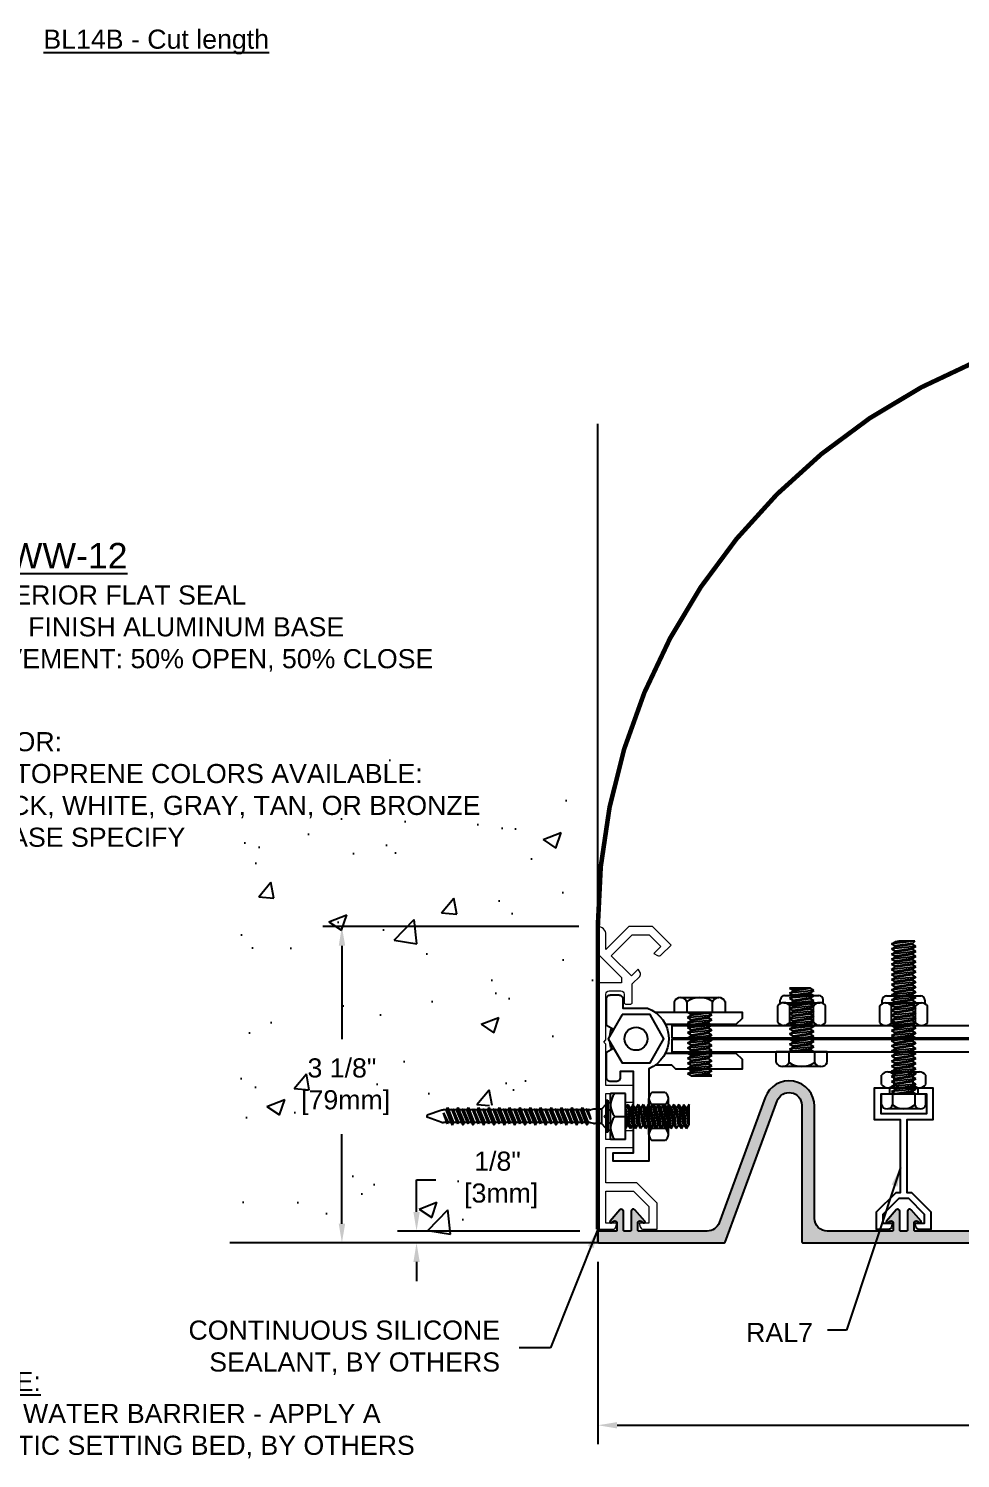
# Model space of a CAD drawing. Header units: inches. Extents: x 1.6 to 29.2, y -11.9 to 19.1.
# Drawn here: x 7.75 to 16.89, y -11.94 to 2.09 of the extents above; entities that cross this region are included whole.
import ezdxf

# ---------------------------------------------------------------- set-up
doc = ezdxf.new("R2010")
doc.units = ezdxf.units.IN
doc.header["$MEASUREMENT"] = 0
for name, color, linetype in [('Anchors', 4, 'Continuous'), ('Conditions', 1, 'Continuous'), ('Dimensions', 3, 'Continuous'), ('Fillers', 2, 'Continuous'), ('Metals', 7, 'Continuous'), ('Text', 2, 'Continuous')]:
    doc.layers.add(name, color=color, linetype=linetype)
doc.styles.add('Arial', font='arial.ttf')
doc.dimstyles.new('Arial', dxfattribs={"dimtxt": 0.1875, "dimasz": 0.1875, "dimexe": 0.1875, "dimexo": 0.1875, "dimgap": 0.1875, "dimtad": 0, "dimtih": 1, "dimtoh": 1, "dimdec": 4, "dimzin": 0, "dimdsep": 46, "dimlunit": 4, "dimtxsty": 'Arial', "dimcen": 0.1875, "dimadec": 0, "dimazin": 0, "dimtfac": 1, "dimtdec": 4, "dimtofl": 0, "dimtmove": 0, "dimatfit": 3, "dimfxl": 0, "dimfrac": 2, "dimtolj": 1, "dimtzin": 0, "dimarcsym": 0})

# ---------------------------------------------------------------- blocks, each defined once
blk = doc.blocks.new('H14112')
for p, q in [((-0.155, 0.144), (0.155, 0.144)), ((-0.217, 0.104), (-0.217, 0)), ((-0.119, 0), (-0.085, -0.02)), ((-0.109, 0), (-0.109, 0.104)), ((-0.085, -0.02), (0.048, 0)), ((0.109, 0), (0.109, 0.104)), ((0.217, 0.104), (0.217, 0)), ((-0.217, 0), (0.217, 0)), ((-0.119, -0.05), (0.119, -0.025)), ((-0.119, -0.05), (-0.085, -0.03)), ((-0.119, -0.05), (-0.085, -0.07)), ((-0.119, -0.1), (0.119, -0.075)), ((-0.119, -0.1), (-0.085, -0.08)), ((-0.119, -0.1), (-0.085, -0.12)), ((-0.119, -0.15), (0.119, -0.125)), ((-0.119, -0.15), (-0.085, -0.13)), ((-0.085, -0.03), (0.085, -0.005)), ((-0.085, -0.02), (-0.085, -0.03)), ((-0.085, -0.07), (0.085, -0.045)), ((-0.085, -0.08), (0.085, -0.055)), ((-0.085, -0.07), (-0.085, -0.08)), ((-0.085, -0.12), (0.085, -0.095)), ((-0.085, -0.13), (0.085, -0.105)), ((-0.085, -0.12), (-0.085, -0.13)), ((0.094, 0), (0.085, -0.005)), ((0.119, -0.025), (0.085, -0.005)), ((0.119, -0.025), (0.085, -0.045)), ((0.085, -0.045), (0.085, -0.055)), ((0.119, -0.075), (0.085, -0.055)), ((0.119, -0.075), (0.085, -0.095)), ((0.085, -0.095), (0.085, -0.105)), ((0.119, -0.125), (0.085, -0.105)), ((0.119, -0.125), (0.085, -0.145)), ((-0.119, -0.15), (-0.085, -0.17)), ((-0.119, -0.2), (0.119, -0.175)), ((-0.119, -0.2), (-0.085, -0.18)), ((-0.119, -0.2), (-0.085, -0.22)), ((-0.119, -0.25), (0.119, -0.225)), ((-0.119, -0.25), (-0.085, -0.23)), ((-0.119, -0.25), (-0.085, -0.27)), ((-0.119, -0.3), (0.119, -0.275)), ((-0.119, -0.3), (-0.085, -0.28)), ((-0.085, -0.17), (0.085, -0.145)), ((-0.085, -0.18), (0.085, -0.155)), ((-0.085, -0.17), (-0.085, -0.18)), ((-0.085, -0.22), (0.085, -0.195)), ((-0.085, -0.23), (0.085, -0.205)), ((-0.085, -0.22), (-0.085, -0.23)), ((-0.085, -0.27), (0.085, -0.245)), ((-0.085, -0.28), (0.085, -0.255)), ((-0.085, -0.27), (-0.085, -0.28)), ((0.085, -0.145), (0.085, -0.155)), ((0.119, -0.175), (0.085, -0.155)), ((0.119, -0.175), (0.085, -0.195)), ((0.085, -0.195), (0.085, -0.205)), ((0.119, -0.225), (0.085, -0.205)), ((0.119, -0.225), (0.085, -0.245)), ((0.085, -0.245), (0.085, -0.255)), ((0.119, -0.275), (0.085, -0.255)), ((0.119, -0.275), (0.085, -0.295)), ((-0.119, -0.3), (-0.085, -0.32)), ((-0.119, -0.35), (0.119, -0.325)), ((-0.119, -0.35), (-0.085, -0.33)), ((-0.119, -0.35), (-0.085, -0.37)), ((-0.119, -0.4), (0.119, -0.375)), ((-0.119, -0.4), (-0.085, -0.38)), ((-0.119, -0.4), (-0.085, -0.42)), ((-0.085, -0.32), (0.085, -0.295)), ((-0.085, -0.33), (0.085, -0.305)), ((-0.085, -0.32), (-0.085, -0.33)), ((-0.085, -0.37), (0.085, -0.345)), ((-0.085, -0.38), (0.085, -0.355)), ((-0.085, -0.37), (-0.085, -0.38)), ((-0.085, -0.42), (0.085, -0.395)), ((-0.085, -0.43), (0.085, -0.405)), ((-0.085, -0.42), (-0.085, -0.43)), ((0.085, -0.295), (0.085, -0.305)), ((0.119, -0.325), (0.085, -0.305)), ((0.119, -0.325), (0.085, -0.345)), ((0.085, -0.345), (0.085, -0.355)), ((0.119, -0.375), (0.085, -0.355)), ((0.119, -0.375), (0.085, -0.395)), ((0.085, -0.395), (0.085, -0.405)), ((0.119, -0.425), (0.085, -0.405)), ((-0.119, -0.45), (0.119, -0.425)), ((-0.119, -0.45), (-0.085, -0.43)), ((-0.119, -0.45), (-0.085, -0.47)), ((-0.119, -0.5), (0.119, -0.475)), ((-0.119, -0.5), (-0.085, -0.48)), ((-0.119, -0.5), (-0.085, -0.52)), ((-0.119, -0.55), (0.119, -0.525)), ((-0.119, -0.55), (-0.085, -0.53)), ((-0.119, -0.55), (-0.085, -0.57)), ((-0.085, -0.47), (0.085, -0.445)), ((-0.085, -0.48), (0.085, -0.455)), ((-0.085, -0.47), (-0.085, -0.48)), ((-0.085, -0.52), (0.085, -0.495)), ((-0.085, -0.53), (0.085, -0.505)), ((-0.085, -0.52), (-0.085, -0.53)), ((-0.085, -0.57), (0.085, -0.545)), ((-0.085, -0.58), (0.085, -0.555)), ((0.119, -0.425), (0.085, -0.445)), ((0.085, -0.445), (0.085, -0.455)), ((0.119, -0.475), (0.085, -0.455)), ((0.119, -0.475), (0.085, -0.495)), ((0.085, -0.495), (0.085, -0.505)), ((0.119, -0.525), (0.085, -0.505)), ((0.119, -0.525), (0.085, -0.545)), ((0.085, -0.545), (0.085, -0.555)), ((0.119, -0.575), (0.085, -0.555)), ((-0.119, -0.6), (0.119, -0.575)), ((-0.119, -0.6), (-0.085, -0.58)), ((-0.119, -0.6), (-0.085, -0.62)), ((-0.119, -0.65), (0.119, -0.625)), ((-0.119, -0.65), (-0.085, -0.63)), ((-0.119, -0.65), (-0.085, -0.67)), ((-0.119, -0.7), (0.119, -0.675)), ((-0.119, -0.7), (-0.085, -0.68)), ((-0.119, -0.7), (-0.085, -0.72)), ((-0.085, -0.57), (-0.085, -0.58)), ((-0.085, -0.62), (0.085, -0.595)), ((-0.085, -0.63), (0.085, -0.605)), ((-0.085, -0.62), (-0.085, -0.63)), ((-0.085, -0.67), (0.085, -0.645)), ((-0.085, -0.68), (0.085, -0.655)), ((-0.085, -0.67), (-0.085, -0.68)), ((-0.085, -0.72), (0.085, -0.695)), ((0.119, -0.575), (0.085, -0.595)), ((0.085, -0.595), (0.085, -0.605)), ((0.119, -0.625), (0.085, -0.605)), ((0.119, -0.625), (0.085, -0.645)), ((0.085, -0.645), (0.085, -0.655)), ((0.119, -0.675), (0.085, -0.655)), ((0.119, -0.675), (0.085, -0.695)), ((0.085, -0.695), (0.085, -0.705)), ((-0.119, -0.75), (0.119, -0.725)), ((-0.119, -0.75), (-0.085, -0.73)), ((-0.119, -0.75), (-0.085, -0.77)), ((-0.119, -0.8), (0.119, -0.775)), ((-0.119, -0.8), (-0.085, -0.78)), ((-0.119, -0.8), (-0.085, -0.82)), ((-0.119, -0.85), (0.119, -0.825)), ((-0.119, -0.85), (-0.085, -0.83)), ((-0.085, -0.73), (0.085, -0.705)), ((-0.085, -0.72), (-0.085, -0.73)), ((-0.085, -0.77), (0.085, -0.745)), ((-0.085, -0.78), (0.085, -0.755)), ((-0.085, -0.77), (-0.085, -0.78)), ((-0.085, -0.82), (0.085, -0.795)), ((-0.085, -0.83), (0.085, -0.805)), ((-0.085, -0.82), (-0.085, -0.83)), ((0.119, -0.725), (0.085, -0.705)), ((0.119, -0.725), (0.085, -0.745)), ((0.085, -0.745), (0.085, -0.755)), ((0.119, -0.775), (0.085, -0.755)), ((0.119, -0.775), (0.085, -0.795)), ((0.085, -0.795), (0.085, -0.805)), ((0.119, -0.825), (0.085, -0.805)), ((0.119, -0.825), (0.085, -0.845)), ((-0.119, -0.85), (-0.085, -0.87)), ((-0.119, -0.9), (0.119, -0.875)), ((-0.119, -0.9), (-0.085, -0.88)), ((-0.119, -0.9), (-0.085, -0.92)), ((-0.119, -0.95), (0.119, -0.925)), ((-0.119, -0.95), (-0.085, -0.93)), ((-0.119, -0.95), (-0.085, -0.97)), ((-0.119, -1), (0.119, -0.975)), ((-0.119, -1), (-0.085, -0.98)), ((-0.085, -0.87), (0.085, -0.845)), ((-0.085, -0.88), (0.085, -0.855)), ((-0.085, -0.87), (-0.085, -0.88)), ((-0.085, -0.92), (0.085, -0.895)), ((-0.085, -0.93), (0.085, -0.905)), ((-0.085, -0.92), (-0.085, -0.93)), ((-0.085, -0.97), (0.085, -0.945)), ((-0.085, -0.98), (0.085, -0.955)), ((-0.085, -0.97), (-0.085, -0.98)), ((0.085, -0.845), (0.085, -0.855)), ((0.119, -0.875), (0.085, -0.855)), ((0.119, -0.875), (0.085, -0.895)), ((0.085, -0.895), (0.085, -0.905)), ((0.119, -0.925), (0.085, -0.905)), ((0.119, -0.925), (0.085, -0.945)), ((0.085, -0.945), (0.085, -0.955)), ((0.119, -0.975), (0.085, -0.955)), ((0.119, -0.975), (0.085, -0.995)), ((-0.119, -1), (-0.085, -1.02)), ((-0.119, -1.05), (0.119, -1.025)), ((-0.119, -1.05), (-0.085, -1.03)), ((-0.119, -1.05), (-0.085, -1.07)), ((-0.119, -1.1), (0.119, -1.075)), ((-0.119, -1.1), (-0.085, -1.08)), ((-0.119, -1.1), (-0.085, -1.12)), ((-0.085, -1.02), (0.085, -0.995)), ((-0.085, -1.03), (0.085, -1.005)), ((-0.085, -1.02), (-0.085, -1.03)), ((-0.085, -1.07), (0.085, -1.045)), ((-0.085, -1.08), (0.085, -1.055)), ((-0.085, -1.07), (-0.085, -1.08)), ((-0.085, -1.12), (0.085, -1.095)), ((-0.085, -1.13), (0.085, -1.105)), ((-0.085, -1.12), (-0.085, -1.13)), ((0.085, -0.995), (0.085, -1.005)), ((0.119, -1.025), (0.085, -1.005)), ((0.119, -1.025), (0.085, -1.045)), ((0.085, -1.045), (0.085, -1.055)), ((0.119, -1.075), (0.085, -1.055)), ((0.119, -1.075), (0.085, -1.095)), ((0.085, -1.095), (0.085, -1.105)), ((0.119, -1.125), (0.085, -1.105)), ((-0.119, -1.15), (0.119, -1.125)), ((-0.119, -1.15), (-0.085, -1.13)), ((-0.119, -1.15), (-0.085, -1.17)), ((-0.119, -1.2), (0.119, -1.175)), ((-0.119, -1.2), (-0.085, -1.18)), ((-0.119, -1.2), (-0.085, -1.22)), ((-0.119, -1.25), (0.119, -1.225)), ((-0.119, -1.25), (-0.085, -1.23)), ((-0.119, -1.25), (-0.085, -1.27)), ((-0.085, -1.17), (0.085, -1.145)), ((-0.085, -1.18), (0.085, -1.155)), ((-0.085, -1.17), (-0.085, -1.18)), ((-0.085, -1.22), (0.085, -1.195)), ((-0.085, -1.23), (0.085, -1.205)), ((-0.085, -1.22), (-0.085, -1.23)), ((-0.085, -1.27), (0.085, -1.245)), ((-0.085, -1.28), (0.085, -1.255)), ((0.119, -1.125), (0.085, -1.145)), ((0.085, -1.145), (0.085, -1.155)), ((0.119, -1.175), (0.085, -1.155)), ((0.119, -1.175), (0.085, -1.195)), ((0.085, -1.195), (0.085, -1.205)), ((0.119, -1.225), (0.085, -1.205)), ((0.119, -1.225), (0.085, -1.245)), ((0.085, -1.245), (0.085, -1.255)), ((0.119, -1.275), (0.085, -1.255)), ((-0.119, -1.3), (0.119, -1.275)), ((-0.119, -1.3), (-0.085, -1.28)), ((-0.119, -1.3), (-0.085, -1.32)), ((-0.119, -1.35), (0.119, -1.325)), ((-0.119, -1.35), (-0.085, -1.33)), ((-0.119, -1.35), (-0.085, -1.37)), ((-0.119, -1.4), (0.119, -1.375)), ((-0.119, -1.4), (-0.085, -1.38)), ((-0.119, -1.4), (-0.085, -1.42)), ((-0.085, -1.27), (-0.085, -1.28)), ((-0.085, -1.32), (0.085, -1.295)), ((-0.085, -1.33), (0.085, -1.305)), ((-0.085, -1.32), (-0.085, -1.33)), ((-0.085, -1.37), (0.085, -1.345)), ((-0.085, -1.38), (0.085, -1.355)), ((-0.085, -1.37), (-0.085, -1.38)), ((-0.085, -1.42), (0.085, -1.395)), ((0.119, -1.275), (0.085, -1.295)), ((0.085, -1.295), (0.085, -1.305)), ((0.119, -1.325), (0.085, -1.305)), ((0.119, -1.325), (0.085, -1.345)), ((0.085, -1.345), (0.085, -1.355)), ((0.119, -1.375), (0.085, -1.355)), ((0.119, -1.375), (0.085, -1.395)), ((0.085, -1.395), (0.085, -1.405)), ((-0.119, -1.45), (0.119, -1.425)), ((-0.119, -1.45), (-0.085, -1.43)), ((-0.119, -1.45), (-0.085, -1.47)), ((-0.11, -1.5), (0.119, -1.475)), ((-0.11, -1.5), (-0.085, -1.48)), ((-0.11, -1.5), (0.048, -1.5)), ((-0.085, -1.43), (0.085, -1.405)), ((-0.085, -1.42), (-0.085, -1.43)), ((-0.085, -1.47), (0.085, -1.445)), ((-0.085, -1.48), (0.085, -1.455)), ((-0.085, -1.47), (-0.085, -1.48)), ((0.048, -1.5), (0.085, -1.495)), ((0.119, -1.425), (0.085, -1.405)), ((0.119, -1.425), (0.085, -1.445)), ((0.085, -1.445), (0.085, -1.455)), ((0.119, -1.475), (0.085, -1.455)), ((0.119, -1.475), (0.085, -1.495))]:
    blk.add_line(p, q)
for centre, radius, start, end in [((-0.163, 0.087), 0.057, 17.3212, 162.6788), ((0, -0.024), 0.168, 49.6113, 130.3887), ((0.163, 0.087), 0.057, 17.3212, 162.6788)]:
    blk.add_arc(centre, radius, start, end)
blk = doc.blocks.new('HLN14S')
for p, q in [((-0.168, 0.292), (0.168, 0.292)), ((-0.234, 0.03), (-0.234, 0.192)), ((-0.21, 0.213), (-0.21, 0.25)), ((-0.176, 0.222), (0.176, 0.222)), ((-0.117, 0.03), (-0.117, 0.192)), ((0.117, 0.03), (0.117, 0.192)), ((0.21, 0.213), (0.21, 0.25)), ((0.234, 0.03), (0.234, 0.192)), ((-0.176, 0), (0.176, 0))]:
    blk.add_line(p, q)
for centre, radius, start, end in [((-0.168, 0.25), 0.0418, 90, 180), ((0.168, 0.25), 0.0418, 0, 90), ((-0.176, 0.149), 0.0723, 35.7751, 144.2249), ((0, -0.022), 0.244, 61.2813, 118.7187), ((0.176, 0.149), 0.0723, 35.7751, 144.2249), ((-0.176, 0.072), 0.0723, 215.7751, 324.2249), ((0, 0.244), 0.244, 241.2813, 298.7187), ((0.176, 0.072), 0.0723, 215.7751, 324.2249)]:
    blk.add_arc(centre, radius, start, end)
blk = doc.blocks.new('HJN14')
for p, q in [((-0.155, 0), (0.155, 0)), ((-0.218, -0.124), (-0.218, -0.032)), ((-0.093, -0.124), (-0.093, -0.032)), ((0.093, -0.124), (0.093, -0.032)), ((0.218, -0.124), (0.218, -0.032)), ((-0.155, -0.156), (0.155, -0.156))]:
    blk.add_line(p, q)
for centre, radius, start, end in [((-0.155, -0.077), 0.077, 35.7751, 144.2249), ((0, -0.15), 0.15, 51.8343, 128.1657), ((0.155, -0.077), 0.077, 35.7751, 144.2249), ((-0.155, -0.079), 0.077, 215.7751, 324.2249), ((0, -0.007), 0.15, 231.8343, 308.1657), ((0.155, -0.079), 0.077, 215.7751, 324.2249)]:
    blk.add_arc(centre, radius, start, end)
blk = doc.blocks.new('H1458S')
for p, q in [((-0.188, 0.144), (0.187, 0.144)), ((-0.25, 0.104), (-0.25, 0)), ((-0.25, 0), (0.25, 0)), ((-0.125, 0), (-0.125, 0.104)), ((-0.119, 0), (-0.085, -0.02)), ((-0.085, -0.02), (0.048, 0)), ((0.125, 0), (0.125, 0.104)), ((0.25, 0.104), (0.25, 0)), ((-0.119, -0.05), (0.119, -0.025)), ((-0.119, -0.05), (-0.085, -0.03)), ((-0.119, -0.05), (-0.085, -0.07)), ((-0.119, -0.1), (0.119, -0.075)), ((-0.119, -0.1), (-0.085, -0.08)), ((-0.119, -0.1), (-0.085, -0.12)), ((-0.119, -0.15), (0.119, -0.125)), ((-0.119, -0.15), (-0.085, -0.13)), ((-0.085, -0.03), (0.085, -0.005)), ((-0.085, -0.02), (-0.085, -0.03)), ((-0.085, -0.07), (0.085, -0.045)), ((-0.085, -0.08), (0.085, -0.055)), ((-0.085, -0.07), (-0.085, -0.08)), ((-0.085, -0.12), (0.085, -0.095)), ((-0.085, -0.13), (0.085, -0.105)), ((-0.085, -0.12), (-0.085, -0.13)), ((0.094, 0), (0.085, -0.005)), ((0.119, -0.025), (0.085, -0.005)), ((0.119, -0.025), (0.085, -0.045)), ((0.085, -0.045), (0.085, -0.055)), ((0.119, -0.075), (0.085, -0.055)), ((0.119, -0.075), (0.085, -0.095)), ((0.085, -0.095), (0.085, -0.105)), ((0.119, -0.125), (0.085, -0.105)), ((0.119, -0.125), (0.085, -0.145)), ((-0.119, -0.15), (-0.085, -0.17)), ((-0.119, -0.2), (0.119, -0.175)), ((-0.119, -0.2), (-0.085, -0.18)), ((-0.119, -0.2), (-0.085, -0.22)), ((-0.119, -0.25), (0.119, -0.225)), ((-0.119, -0.25), (-0.085, -0.23)), ((-0.119, -0.25), (-0.085, -0.27)), ((-0.119, -0.3), (0.119, -0.275)), ((-0.119, -0.3), (-0.085, -0.28)), ((-0.085, -0.17), (0.085, -0.145)), ((-0.085, -0.18), (0.085, -0.155)), ((-0.085, -0.17), (-0.085, -0.18)), ((-0.085, -0.22), (0.085, -0.195)), ((-0.085, -0.23), (0.085, -0.205)), ((-0.085, -0.22), (-0.085, -0.23)), ((-0.085, -0.27), (0.085, -0.245)), ((-0.085, -0.28), (0.085, -0.255)), ((-0.085, -0.27), (-0.085, -0.28)), ((0.085, -0.145), (0.085, -0.155)), ((0.119, -0.175), (0.085, -0.155)), ((0.119, -0.175), (0.085, -0.195)), ((0.085, -0.195), (0.085, -0.205)), ((0.119, -0.225), (0.085, -0.205)), ((0.119, -0.225), (0.085, -0.245)), ((0.085, -0.245), (0.085, -0.255)), ((0.119, -0.275), (0.085, -0.255)), ((0.119, -0.275), (0.085, -0.295)), ((-0.119, -0.3), (-0.085, -0.32)), ((-0.119, -0.35), (0.119, -0.325)), ((-0.119, -0.35), (-0.085, -0.33)), ((-0.119, -0.35), (-0.085, -0.37)), ((-0.119, -0.4), (0.119, -0.375)), ((-0.119, -0.4), (-0.085, -0.38)), ((-0.119, -0.4), (-0.085, -0.42)), ((-0.085, -0.32), (0.085, -0.295)), ((-0.085, -0.33), (0.085, -0.305)), ((-0.085, -0.32), (-0.085, -0.33)), ((-0.085, -0.37), (0.085, -0.345)), ((-0.085, -0.38), (0.085, -0.355)), ((-0.085, -0.37), (-0.085, -0.38)), ((-0.085, -0.42), (0.085, -0.395)), ((-0.085, -0.43), (0.085, -0.405)), ((-0.085, -0.42), (-0.085, -0.43)), ((0.085, -0.295), (0.085, -0.305)), ((0.119, -0.325), (0.085, -0.305)), ((0.119, -0.325), (0.085, -0.345)), ((0.085, -0.345), (0.085, -0.355)), ((0.119, -0.375), (0.085, -0.355)), ((0.119, -0.375), (0.085, -0.395)), ((0.085, -0.395), (0.085, -0.405)), ((0.119, -0.425), (0.085, -0.405)), ((-0.119, -0.45), (0.119, -0.425)), ((-0.119, -0.45), (-0.085, -0.43)), ((-0.119, -0.45), (-0.085, -0.47)), ((-0.119, -0.5), (0.119, -0.475)), ((-0.119, -0.5), (-0.085, -0.48)), ((-0.119, -0.5), (-0.085, -0.52)), ((-0.119, -0.55), (0.119, -0.525)), ((-0.119, -0.55), (-0.085, -0.53)), ((-0.119, -0.55), (-0.085, -0.57)), ((-0.085, -0.47), (0.085, -0.445)), ((-0.085, -0.48), (0.085, -0.455)), ((-0.085, -0.47), (-0.085, -0.48)), ((-0.085, -0.52), (0.085, -0.495)), ((-0.085, -0.53), (0.085, -0.505)), ((-0.085, -0.52), (-0.085, -0.53)), ((-0.085, -0.57), (0.085, -0.545)), ((-0.085, -0.58), (0.085, -0.555)), ((0.119, -0.425), (0.085, -0.445)), ((0.085, -0.445), (0.085, -0.455)), ((0.119, -0.475), (0.085, -0.455)), ((0.119, -0.475), (0.085, -0.495)), ((0.085, -0.495), (0.085, -0.505)), ((0.119, -0.525), (0.085, -0.505)), ((0.119, -0.525), (0.085, -0.545)), ((0.085, -0.545), (0.085, -0.555)), ((0.119, -0.575), (0.085, -0.555)), ((-0.119, -0.6), (0.119, -0.575)), ((-0.119, -0.6), (-0.085, -0.58)), ((-0.119, -0.6), (-0.085, -0.62)), ((-0.085, -0.57), (-0.085, -0.58)), ((-0.085, -0.62), (0.085, -0.595)), ((-0.085, -0.62), (-0.085, -0.625)), ((-0.085, -0.625), (0.119, -0.625)), ((-0.048, -0.625), (0.085, -0.605)), ((0.119, -0.575), (0.085, -0.595)), ((0.085, -0.595), (0.085, -0.605)), ((0.119, -0.625), (0.085, -0.605))]:
    blk.add_line(p, q)
for centre, radius, start, end in [((-0.188, 0.075), 0.0688, 24.7615, 155.2385), ((0, -0.071), 0.215, 54.5107, 125.4893), ((0.187, 0.075), 0.0688, 24.7615, 155.2385)]:
    blk.add_arc(centre, radius, start, end)
blk = doc.blocks.new('HN14S')
for p, q in [((-0.176, 0), (0.176, 0)), ((-0.234, -0.161), (-0.234, -0.03)), ((-0.117, -0.161), (-0.117, -0.03)), ((0.117, -0.161), (0.117, -0.03)), ((0.235, -0.161), (0.235, -0.03)), ((-0.176, -0.191), (0.176, -0.191))]:
    blk.add_line(p, q)
for centre, radius, start, end in [((-0.176, -0.072), 0.0723, 35.7751, 144.2249), ((0, -0.244), 0.244, 61.2813, 118.7187), ((0.176, -0.072), 0.0723, 35.7751, 144.2249), ((-0.176, -0.119), 0.0723, 215.7751, 324.2249), ((0, 0.053), 0.244, 241.2813, 298.7187), ((0.176, -0.119), 0.0723, 215.7751, 324.2249)]:
    blk.add_arc(centre, radius, start, end)
blk = doc.blocks.new('H1458 TURNED')
for p, q in [((2.003, 22.663), (1.859, 22.663)), ((1.859, 22.213), (1.859, 22.663)), ((2.003, 22.213), (2.003, 22.663)), ((2.003, 22.532), (2.009, 22.523)), ((2.023, 22.353), (2.003, 22.486)), ((2.028, 22.557), (2.009, 22.523)), ((2.034, 22.353), (2.009, 22.523)), ((2.028, 22.557), (2.048, 22.523)), ((2.053, 22.319), (2.028, 22.557)), ((2.073, 22.353), (2.048, 22.523)), ((2.048, 22.523), (2.059, 22.523)), ((2.078, 22.557), (2.059, 22.523)), ((2.084, 22.353), (2.059, 22.523)), ((2.078, 22.557), (2.098, 22.523)), ((2.103, 22.319), (2.078, 22.557)), ((2.123, 22.353), (2.098, 22.523)), ((2.098, 22.523), (2.109, 22.523)), ((2.128, 22.557), (2.109, 22.523)), ((2.134, 22.353), (2.109, 22.523)), ((2.128, 22.557), (2.148, 22.523)), ((2.153, 22.319), (2.128, 22.557)), ((2.173, 22.353), (2.148, 22.523)), ((2.148, 22.523), (2.159, 22.523)), ((2.178, 22.557), (2.159, 22.523)), ((2.184, 22.353), (2.159, 22.523)), ((2.178, 22.557), (2.198, 22.523)), ((2.203, 22.319), (2.178, 22.557)), ((2.223, 22.353), (2.198, 22.523)), ((2.198, 22.523), (2.209, 22.523)), ((2.228, 22.557), (2.209, 22.523)), ((2.234, 22.353), (2.209, 22.523)), ((2.228, 22.557), (2.248, 22.523)), ((2.253, 22.319), (2.228, 22.557)), ((2.273, 22.353), (2.248, 22.523)), ((2.248, 22.523), (2.259, 22.523)), ((2.278, 22.557), (2.259, 22.523)), ((2.284, 22.353), (2.259, 22.523)), ((2.278, 22.557), (2.298, 22.523)), ((2.303, 22.319), (2.278, 22.557)), ((2.298, 22.523), (2.309, 22.523)), ((2.323, 22.353), (2.298, 22.523)), ((2.328, 22.557), (2.309, 22.523)), ((2.334, 22.353), (2.309, 22.523)), ((2.328, 22.557), (2.348, 22.523)), ((2.353, 22.319), (2.328, 22.557)), ((2.373, 22.353), (2.348, 22.523)), ((2.348, 22.523), (2.359, 22.523)), ((2.378, 22.557), (2.359, 22.523)), ((2.384, 22.353), (2.359, 22.523)), ((2.378, 22.557), (2.398, 22.523)), ((2.403, 22.319), (2.378, 22.557)), ((2.423, 22.353), (2.398, 22.523)), ((2.398, 22.523), (2.409, 22.523)), ((2.428, 22.557), (2.409, 22.523)), ((2.434, 22.353), (2.409, 22.523)), ((2.428, 22.557), (2.448, 22.523)), ((2.453, 22.319), (2.428, 22.557)), ((2.473, 22.353), (2.448, 22.523)), ((2.448, 22.523), (2.459, 22.523)), ((2.478, 22.557), (2.459, 22.523)), ((2.484, 22.353), (2.459, 22.523)), ((2.478, 22.557), (2.498, 22.523)), ((2.503, 22.319), (2.478, 22.557)), ((2.523, 22.353), (2.498, 22.523)), ((2.498, 22.523), (2.509, 22.523)), ((2.528, 22.557), (2.509, 22.523)), ((2.534, 22.353), (2.509, 22.523)), ((2.528, 22.557), (2.548, 22.523)), ((2.553, 22.319), (2.528, 22.557)), ((2.573, 22.353), (2.548, 22.523)), ((2.548, 22.523), (2.559, 22.523)), ((2.578, 22.557), (2.559, 22.523)), ((2.584, 22.353), (2.559, 22.523)), ((2.578, 22.557), (2.598, 22.523)), ((2.603, 22.319), (2.578, 22.557)), ((2.598, 22.523), (2.609, 22.523)), ((2.623, 22.353), (2.598, 22.523)), ((2.628, 22.557), (2.609, 22.523)), ((2.628, 22.389), (2.609, 22.523)), ((2.628, 22.353), (2.628, 22.557)), ((1.899, 22.438), (2.003, 22.438)), ((2.003, 22.319), (2.023, 22.353)), ((2.023, 22.353), (2.034, 22.353)), ((2.053, 22.319), (2.034, 22.353)), ((2.053, 22.319), (2.073, 22.353)), ((2.073, 22.353), (2.084, 22.353)), ((2.103, 22.319), (2.084, 22.353)), ((2.103, 22.319), (2.123, 22.353)), ((2.123, 22.353), (2.134, 22.353)), ((2.153, 22.319), (2.134, 22.353)), ((2.153, 22.319), (2.173, 22.353)), ((2.173, 22.353), (2.184, 22.353)), ((2.203, 22.319), (2.184, 22.353)), ((2.203, 22.319), (2.223, 22.353)), ((2.223, 22.353), (2.234, 22.353)), ((2.253, 22.319), (2.234, 22.353)), ((2.253, 22.319), (2.273, 22.353)), ((2.273, 22.353), (2.284, 22.353)), ((2.303, 22.319), (2.284, 22.353)), ((2.303, 22.319), (2.323, 22.353)), ((2.323, 22.353), (2.334, 22.353)), ((2.353, 22.319), (2.334, 22.353)), ((2.353, 22.319), (2.373, 22.353)), ((2.373, 22.353), (2.384, 22.353)), ((2.403, 22.319), (2.384, 22.353)), ((2.403, 22.319), (2.423, 22.353)), ((2.423, 22.353), (2.434, 22.353)), ((2.453, 22.319), (2.434, 22.353)), ((2.453, 22.319), (2.473, 22.353)), ((2.473, 22.353), (2.484, 22.353)), ((2.503, 22.319), (2.484, 22.353)), ((2.503, 22.319), (2.523, 22.353)), ((2.523, 22.353), (2.534, 22.353)), ((2.553, 22.319), (2.534, 22.353)), ((2.553, 22.319), (2.573, 22.353)), ((2.573, 22.353), (2.584, 22.353)), ((2.603, 22.319), (2.584, 22.353)), ((2.603, 22.319), (2.623, 22.353)), ((2.623, 22.353), (2.628, 22.353)), ((2.003, 22.213), (1.859, 22.213)), ((2.003, 22.213), (1.899, 22.213))]:
    blk.add_line(p, q)
for centre in [(2.036, 22.551), (2.036, 22.326)]:
    blk.add_arc(centre, 0.177, 140.4539, 219.5461)
blk = doc.blocks.new('TH316134 BEYOND')
for p, q in [((-0.157, 0.019), (0.157, 0.019)), ((-0.157, 0), (-0.157, 0.019)), ((-0.157, 0), (0.157, 0)), ((-0.135, 0.029), (-0.134, 0.046)), ((-0.115, 0), (-0.07, -0.045)), ((-0.065, 0.019), (-0.065, 0.046)), ((0.064, 0.019), (0.064, 0.046)), ((0.115, 0), (0.07, -0.045)), ((0.135, 0.029), (0.134, 0.046)), ((0.157, 0.019), (0.157, 0)), ((-0.07, -0.045), (0.07, -0.045)), ((-0.07, -0.045), (-0.07, -0.112)), ((-0.069, -0.122), (-0.063, -0.148)), ((0.069, -0.122), (0.063, -0.148)), ((0.07, -0.045), (0.07, -0.112)), ((-0.086, -0.234), (0.086, -0.184)), ((-0.086, -0.234), (-0.062, -0.221)), ((-0.086, -0.234), (-0.062, -0.247)), ((-0.074, -0.184), (0.032, -0.147)), ((-0.074, -0.184), (-0.062, -0.177)), ((-0.074, -0.184), (-0.062, -0.19)), ((-0.074, -0.285), (0.074, -0.234)), ((-0.074, -0.285), (-0.062, -0.279)), ((0.032, -0.147), (-0.062, -0.19)), ((-0.062, -0.177), (0.032, -0.147)), ((-0.062, -0.157), (-0.062, -0.177)), ((0.062, -0.171), (-0.062, -0.221)), ((-0.062, -0.19), (-0.062, -0.221)), ((0.062, -0.197), (-0.062, -0.247)), ((-0.062, -0.279), (0.062, -0.228)), ((0.062, -0.241), (-0.062, -0.291)), ((-0.062, -0.247), (-0.062, -0.279)), ((0.062, -0.272), (-0.062, -0.323)), ((0.062, -0.157), (0.062, -0.171)), ((0.086, -0.184), (0.062, -0.171)), ((0.086, -0.184), (0.062, -0.197)), ((0.062, -0.197), (0.062, -0.228)), ((0.074, -0.234), (0.062, -0.228)), ((0.074, -0.234), (0.062, -0.241)), ((0.062, -0.241), (0.062, -0.272)), ((0.086, -0.285), (0.062, -0.272)), ((-0.086, -0.336), (0.086, -0.285)), ((-0.086, -0.336), (-0.062, -0.323)), ((-0.086, -0.336), (-0.062, -0.349)), ((-0.086, -0.437), (0.086, -0.387)), ((-0.074, -0.285), (-0.062, -0.291)), ((-0.074, -0.387), (0.074, -0.336)), ((-0.074, -0.387), (-0.062, -0.381)), ((-0.074, -0.387), (-0.062, -0.393)), ((-0.062, -0.291), (-0.062, -0.323)), ((0.062, -0.298), (-0.062, -0.349)), ((-0.062, -0.381), (0.062, -0.33)), ((0.062, -0.342), (-0.062, -0.393)), ((-0.062, -0.349), (-0.062, -0.381)), ((0.062, -0.374), (-0.062, -0.425)), ((-0.062, -0.393), (-0.062, -0.425)), ((0.062, -0.4), (-0.062, -0.45)), ((0.086, -0.285), (0.062, -0.298)), ((0.062, -0.298), (0.062, -0.33)), ((0.074, -0.336), (0.062, -0.33)), ((0.074, -0.336), (0.062, -0.342)), ((0.062, -0.342), (0.062, -0.374)), ((0.086, -0.387), (0.062, -0.374)), ((0.086, -0.387), (0.062, -0.4)), ((0.062, -0.4), (0.062, -0.431)), ((-0.086, -0.437), (-0.062, -0.425)), ((-0.086, -0.437), (-0.062, -0.45)), ((-0.086, -0.539), (0.086, -0.488)), ((-0.086, -0.539), (-0.062, -0.526)), ((-0.086, -0.539), (-0.062, -0.552)), ((-0.074, -0.488), (0.074, -0.437)), ((-0.074, -0.488), (-0.062, -0.482)), ((-0.074, -0.488), (-0.062, -0.494)), ((-0.074, -0.59), (0.074, -0.539)), ((-0.062, -0.482), (0.062, -0.431)), ((0.062, -0.444), (-0.062, -0.494)), ((-0.062, -0.45), (-0.062, -0.482)), ((0.062, -0.475), (-0.062, -0.526)), ((-0.062, -0.494), (-0.062, -0.526)), ((0.062, -0.501), (-0.062, -0.552)), ((-0.062, -0.584), (0.062, -0.533)), ((0.062, -0.545), (-0.062, -0.596)), ((-0.062, -0.552), (-0.062, -0.584)), ((0.074, -0.437), (0.062, -0.431)), ((0.074, -0.437), (0.062, -0.444)), ((0.062, -0.444), (0.062, -0.475)), ((0.086, -0.488), (0.062, -0.475)), ((0.086, -0.488), (0.062, -0.501)), ((0.062, -0.501), (0.062, -0.533)), ((0.074, -0.539), (0.062, -0.533)), ((0.074, -0.539), (0.062, -0.545)), ((0.062, -0.545), (0.062, -0.577)), ((-0.086, -0.641), (0.086, -0.59)), ((-0.086, -0.641), (-0.062, -0.628)), ((-0.086, -0.641), (-0.062, -0.654)), ((-0.086, -0.742), (0.086, -0.691)), ((-0.074, -0.59), (-0.062, -0.584)), ((-0.074, -0.59), (-0.062, -0.596)), ((-0.074, -0.691), (0.074, -0.641)), ((-0.074, -0.691), (-0.062, -0.685)), ((-0.074, -0.691), (-0.062, -0.698)), ((0.062, -0.577), (-0.062, -0.628)), ((-0.062, -0.596), (-0.062, -0.628)), ((0.062, -0.603), (-0.062, -0.654)), ((-0.062, -0.685), (0.062, -0.634)), ((0.062, -0.647), (-0.062, -0.698)), ((-0.062, -0.654), (-0.062, -0.685)), ((0.062, -0.678), (-0.062, -0.729)), ((-0.062, -0.698), (-0.062, -0.729)), ((0.086, -0.59), (0.062, -0.577)), ((0.086, -0.59), (0.062, -0.603)), ((0.062, -0.603), (0.062, -0.634)), ((0.074, -0.641), (0.062, -0.634)), ((0.074, -0.641), (0.062, -0.647)), ((0.062, -0.647), (0.062, -0.678)), ((0.086, -0.691), (0.062, -0.678)), ((0.086, -0.691), (0.062, -0.704)), ((-0.086, -0.742), (-0.062, -0.729)), ((-0.086, -0.742), (-0.062, -0.755)), ((-0.086, -0.844), (0.086, -0.793)), ((-0.086, -0.844), (-0.062, -0.831)), ((-0.074, -0.793), (0.074, -0.742)), ((-0.074, -0.793), (-0.062, -0.787)), ((-0.074, -0.793), (-0.062, -0.799)), ((0.062, -0.704), (-0.062, -0.755)), ((-0.062, -0.787), (0.062, -0.736)), ((0.062, -0.748), (-0.062, -0.799)), ((-0.062, -0.755), (-0.062, -0.787)), ((0.062, -0.78), (-0.062, -0.831)), ((-0.062, -0.799), (-0.062, -0.831)), ((0.062, -0.806), (-0.062, -0.857)), ((-0.062, -0.888), (0.062, -0.838)), ((0.062, -0.704), (0.062, -0.736)), ((0.074, -0.742), (0.062, -0.736)), ((0.074, -0.742), (0.062, -0.748)), ((0.062, -0.748), (0.062, -0.78)), ((0.086, -0.793), (0.062, -0.78)), ((0.086, -0.793), (0.062, -0.806)), ((0.062, -0.806), (0.062, -0.838)), ((0.074, -0.844), (0.062, -0.838)), ((-0.086, -0.844), (-0.062, -0.857)), ((-0.086, -0.945), (0.086, -0.895)), ((-0.086, -0.945), (-0.062, -0.932)), ((-0.086, -0.945), (-0.062, -0.958)), ((-0.074, -0.895), (0.074, -0.844)), ((-0.074, -0.895), (-0.062, -0.888)), ((-0.074, -0.895), (-0.062, -0.901)), ((-0.074, -0.996), (0.074, -0.945)), ((0.062, -0.85), (-0.062, -0.901)), ((-0.062, -0.857), (-0.062, -0.888)), ((0.062, -0.882), (-0.062, -0.932)), ((-0.062, -0.901), (-0.062, -0.932)), ((0.062, -0.907), (-0.062, -0.958)), ((-0.062, -0.99), (0.062, -0.939)), ((0.062, -0.951), (-0.062, -1.002)), ((-0.062, -0.958), (-0.062, -0.99)), ((0.074, -0.844), (0.062, -0.85)), ((0.062, -0.85), (0.062, -0.882)), ((0.086, -0.895), (0.062, -0.882)), ((0.086, -0.895), (0.062, -0.907)), ((0.062, -0.907), (0.062, -0.939)), ((0.074, -0.945), (0.062, -0.939)), ((0.074, -0.945), (0.062, -0.951)), ((0.062, -0.951), (0.062, -0.983)), ((-0.086, -1.047), (0.086, -0.996)), ((-0.086, -1.047), (-0.062, -1.034)), ((-0.086, -1.047), (-0.062, -1.06)), ((-0.086, -1.148), (0.086, -1.098)), ((-0.074, -0.996), (-0.062, -0.99)), ((-0.074, -0.996), (-0.062, -1.002)), ((-0.074, -1.098), (0.074, -1.047)), ((-0.074, -1.098), (-0.062, -1.091)), ((-0.074, -1.098), (-0.062, -1.104)), ((0.062, -0.983), (-0.062, -1.034)), ((-0.062, -1.002), (-0.062, -1.034)), ((0.062, -1.009), (-0.062, -1.06)), ((-0.062, -1.091), (0.062, -1.041)), ((0.062, -1.053), (-0.062, -1.104)), ((-0.062, -1.06), (-0.062, -1.091)), ((0.062, -1.085), (-0.062, -1.136)), ((-0.062, -1.104), (-0.062, -1.136)), ((0.062, -1.111), (-0.062, -1.161)), ((0.086, -0.996), (0.062, -0.983)), ((0.086, -0.996), (0.062, -1.009)), ((0.062, -1.009), (0.062, -1.041)), ((0.074, -1.047), (0.062, -1.041)), ((0.074, -1.047), (0.062, -1.053)), ((0.062, -1.053), (0.062, -1.085)), ((0.086, -1.098), (0.062, -1.085)), ((0.086, -1.098), (0.062, -1.111)), ((0.062, -1.111), (0.062, -1.142)), ((-0.086, -1.148), (-0.062, -1.136)), ((-0.086, -1.148), (-0.062, -1.161)), ((-0.086, -1.25), (0.086, -1.199)), ((-0.086, -1.25), (-0.062, -1.237)), ((-0.086, -1.25), (-0.062, -1.263)), ((-0.074, -1.199), (0.074, -1.148)), ((-0.074, -1.199), (-0.062, -1.193)), ((-0.074, -1.199), (-0.062, -1.205)), ((-0.074, -1.301), (0.074, -1.25)), ((-0.062, -1.193), (0.062, -1.142)), ((0.062, -1.155), (-0.062, -1.205)), ((-0.062, -1.161), (-0.062, -1.193)), ((0.062, -1.186), (-0.062, -1.237)), ((-0.062, -1.205), (-0.062, -1.237)), ((0.062, -1.212), (-0.062, -1.263)), ((-0.062, -1.295), (0.062, -1.244)), ((0.062, -1.256), (-0.062, -1.307)), ((0.074, -1.148), (0.062, -1.142)), ((0.074, -1.148), (0.062, -1.155)), ((0.062, -1.155), (0.062, -1.186)), ((0.086, -1.199), (0.062, -1.186)), ((0.086, -1.199), (0.062, -1.212)), ((0.062, -1.212), (0.062, -1.244)), ((0.074, -1.25), (0.062, -1.244)), ((0.074, -1.25), (0.062, -1.256)), ((0.062, -1.256), (0.062, -1.288)), ((-0.086, -1.352), (0.086, -1.301)), ((-0.086, -1.352), (-0.062, -1.339)), ((-0.086, -1.352), (-0.062, -1.364)), ((-0.086, -1.453), (0.086, -1.402)), ((-0.074, -1.301), (-0.062, -1.295)), ((-0.074, -1.301), (-0.062, -1.307)), ((-0.074, -1.402), (0.074, -1.352)), ((-0.074, -1.402), (-0.062, -1.396)), ((-0.074, -1.402), (-0.062, -1.409)), ((-0.062, -1.263), (-0.062, -1.295)), ((0.062, -1.288), (-0.062, -1.339)), ((-0.062, -1.307), (-0.062, -1.339)), ((0.062, -1.314), (-0.062, -1.364)), ((-0.062, -1.396), (0.062, -1.345)), ((0.062, -1.358), (-0.062, -1.409)), ((-0.062, -1.364), (-0.062, -1.396)), ((0.062, -1.389), (-0.062, -1.44)), ((0.086, -1.301), (0.062, -1.288)), ((0.086, -1.301), (0.062, -1.314)), ((0.062, -1.314), (0.062, -1.345)), ((0.074, -1.352), (0.062, -1.345)), ((0.074, -1.352), (0.062, -1.358)), ((0.062, -1.358), (0.062, -1.389)), ((0.086, -1.402), (0.062, -1.389)), ((0.086, -1.402), (0.062, -1.415)), ((-0.086, -1.453), (-0.062, -1.44)), ((-0.086, -1.453), (-0.062, -1.466)), ((-0.086, -1.555), (0.086, -1.504)), ((-0.086, -1.555), (-0.062, -1.542)), ((-0.074, -1.504), (0.074, -1.453)), ((-0.074, -1.504), (-0.062, -1.498)), ((-0.074, -1.504), (-0.062, -1.51)), ((-0.062, -1.409), (-0.062, -1.44)), ((0.062, -1.415), (-0.062, -1.466)), ((-0.062, -1.498), (0.062, -1.447)), ((0.062, -1.459), (-0.062, -1.51)), ((-0.062, -1.466), (-0.062, -1.498)), ((0.062, -1.491), (-0.062, -1.542)), ((-0.062, -1.51), (-0.062, -1.542)), ((0.062, -1.517), (-0.062, -1.568)), ((0.062, -1.415), (0.062, -1.447)), ((0.074, -1.453), (0.062, -1.447)), ((0.074, -1.453), (0.062, -1.459)), ((0.062, -1.459), (0.062, -1.491)), ((0.086, -1.504), (0.062, -1.491)), ((0.086, -1.504), (0.062, -1.517)), ((0.062, -1.517), (0.062, -1.549)), ((-0.086, -1.555), (-0.062, -1.568)), ((-0.062, -1.568), (-0.062, -1.593)), ((-0.06, -1.609), (-0.01, -1.752)), ((-0.034, -1.592), (0.062, -1.549)), ((-0.034, -1.592), (0.074, -1.555)), ((0.062, -1.561), (-0.034, -1.592)), ((0.06, -1.609), (0.01, -1.752)), ((0.074, -1.555), (0.062, -1.549)), ((0.074, -1.555), (0.062, -1.561)), ((0.062, -1.561), (0.062, -1.593))]:
    blk.add_line(p, q)
for centre, radius, start, end in [((-0.146, 0.03), 0.0112, 270, 355), ((0.146, 0.03), 0.0112, 185, 270), ((-0.023, -0.112), 0.0465, 180, 191.9357), ((0.023, -0.112), 0.0465, 348.0643, 0), ((-0.109, -0.157), 0.0465, 0, 11.9357), ((0.109, -0.157), 0.0465, 168.0643, 180), ((-0.016, -1.593), 0.0465, 180, 199.3058), ((0.016, -1.593), 0.0465, 340.6942, 0), ((0, -1.747), 0.0106, 204.1001, 335.8999)]:
    blk.add_arc(centre, radius, start, end)
blk = doc.blocks.new('Ral6')
at = {"lineweight": 5}
blk.add_lwpolyline([(4.189, 4.51, 0.414214), (4.204, 4.525), (4.204, 4.66, 0.414214), (4.189, 4.675), (3.934, 4.675), (3.934, 5.081), (3.914, 5.101), (3.934, 5.121), (3.934, 5.572, -0.414214), (3.965, 5.603), (4.081, 5.603, -0.414214), (4.112, 5.572), (4.112, 5.488, 0.414214), (4.127, 5.473), (4.177, 5.473, 0.414214), (4.192, 5.488), (4.192, 5.672), (4.265, 5.745, 0.339454), (4.27, 5.782), (4.25, 5.817), (4.183, 5.75), (3.986, 5.947), (4.192, 6.153), (4.357, 6.153), (4.471, 6.039), (4.404, 5.971), (4.439, 5.951, 0.339454), (4.477, 5.956), (4.572, 6.051), (4.39, 6.233), (4.159, 6.233), (3.934, 6.009), (3.934, 6.154, 0.416043), (3.854, 6.233), (3.854, 5.966), (4.087, 5.733), (4.087, 5.683), (3.854, 5.683), (3.854, 3.263), (4.002, 3.263, 0.339454), (4.032, 3.286), (4.042, 3.325), (3.934, 3.325), (3.934, 3.638), (4.205, 3.638), (4.355, 3.488), (4.355, 3.325), (4.26, 3.325), (4.271, 3.286, 0.339454), (4.301, 3.263), (4.435, 3.263), (4.435, 3.521), (4.238, 3.718), (3.934, 3.718), (3.934, 4.065), (4.189, 4.065, 0.414214), (4.204, 4.08), (4.204, 4.215, 0.414214), (4.189, 4.23), (4.139, 4.23, 0.414214), (4.124, 4.215), (4.124, 4.145), (3.934, 4.145), (3.934, 4.35), (3.914, 4.37), (3.934, 4.39), (3.934, 4.595), (4.124, 4.595), (4.124, 4.525, 0.414214), (4.139, 4.51)], format="xyb", close=True, dxfattribs=at)
blk = doc.blocks.new('BL14B & C + ALL THREAD AND NUT')
for points in [[(3.127, 22.822), (3.058, 22.862), (3.058, 23.122, -0.414214), (3.098, 23.162), (3.178, 23.162, -0.414214), (3.218, 23.122), (3.218, 23.032), (3.46, 23.032, -0.678595), (3.473, 22.437), (3.473, 21.532), (3.123, 21.532), (3.123, 21.612), (3.323, 21.612), (3.323, 22.412), (3.193, 22.412), (3.193, 22.352, -0.414214), (3.153, 22.312), (3.098, 22.312, -0.414214), (3.058, 22.352), (3.058, 22.602), (3.127, 22.641)], [(3.09, 22.759, -0.074148), (3.109, 22.833)], [(3.109, 22.631, -0.074148), (3.09, 22.705)]]:
    blk.add_lwpolyline(points, format="xyb")
blk.add_lwpolyline([(3.211, 22.969), (3.074, 22.732), (3.211, 22.495), (3.485, 22.495), (3.622, 22.732), (3.485, 22.969)], close=True)
for points in [[(3.535, 22.992), (4.388, 22.992), (4.388, 22.932), (4.328, 22.872), (3.636, 22.872)], [(3.636, 22.592), (4.328, 22.592), (4.388, 22.532), (4.388, 22.432), (3.738, 22.432), (3.698, 22.472), (3.535, 22.472)]]:
    blk.add_lwpolyline(points)
blk.add_circle((3.348, 22.732), 0.113)
blk = doc.blocks.new('pantograph - profile')
at = {"layer": 'Metals'}
for points in [[(3.701, 22.862), (14.244, 22.862), (14.244, 22.737), (3.701, 22.737)], [(3.701, 22.727), (14.244, 22.727), (14.244, 22.602), (3.701, 22.602)]]:
    blk.add_lwpolyline(points, close=True, dxfattribs=at)
blk.add_blockref('Ral6', (-0.882, 17.599))
at = {"layer": 'Anchors'}
for name, p, rotation in [('H14112', (5.972, 22.188), 180), ('H1458S', (4.972, 22.604), 180), ('HN14S', (3.473, 21.969), 90), ('TH316134 BEYOND', (3.052, 21.971), 270)]:
    blk.add_blockref(name, p, dxfattribs=dict(at, rotation=rotation))
for name, p in [('HLN14S', (4.972, 22.864)), ('HLN14S', (5.971, 22.862)), ('H1458S', (3.972, 22.992)), ('HJN14', (5.971, 22.407)), ('H1458 TURNED', (1.239, -0.469))]:
    blk.add_blockref(name, p, dxfattribs=at)
at = {"layer": 'Metals'}
blk.add_blockref('BL14B & C + ALL THREAD AND NUT', (-0.001, 0), dxfattribs=at)
blk = doc.blocks.new('*D37')
at = {"layer": 'Defpoints', "color": 0}
for p in [(13.334, -9.821), (25.334, -9.821), (25.334, -11.611)]:
    blk.add_point(p, dxfattribs=at)
at = {"layer": 'Dimensions', "color": 0, "lineweight": -2}
for p, q in [((13.334, -10.008), (13.334, -11.798)), ((25.334, -10.008), (25.334, -11.798)), ((13.522, -11.611), (18.582, -11.611)), ((25.147, -11.611), (20.087, -11.611))]:
    blk.add_line(p, q, dxfattribs=at)
at = {"layer": 'Dimensions', "color": 0}
for points in [[(13.522, -11.58), (13.522, -11.642), (13.334, -11.611)], [(25.147, -11.58), (25.147, -11.642), (25.334, -11.611)]]:
    blk.add_solid(points, dxfattribs=at)
at = {"layer": 'Dimensions', "color": 0, "insert": (19.334, -11.611), "char_height": 0.1875, "attachment_point": 5, "style": 'Arial'}
blk.add_mtext("\\A1;1'\\P [305mm]", dxfattribs=at)
blk = doc.blocks.new('ral7')
blk.add_lwpolyline([(1.881, -0.628), (1.881, -0.801), (1.765, -0.801, -0.339454), (1.735, -0.778), (1.724, -0.739), (1.819, -0.739), (1.819, -0.654), (1.664, -0.499), (1.566, -0.499), (1.411, -0.654), (1.411, -0.739), (1.506, -0.739), (1.496, -0.778, -0.339454), (1.466, -0.801), (1.349, -0.801), (1.349, -0.628), (1.541, -0.437), (1.584, -0.437), (1.584, 0.274), (1.328, 0.274), (1.328, 0.588), (1.475, 0.588), (1.475, 0.526), (1.39, 0.526), (1.39, 0.336), (1.84, 0.336), (1.84, 0.526), (1.755, 0.526), (1.755, 0.588), (1.902, 0.588), (1.902, 0.274), (1.646, 0.274), (1.646, -0.437), (1.69, -0.437)], format="xyb", close=True)
blk = doc.blocks.new('*D39')
at = {"layer": 'Defpoints', "color": 0}
for p in [(11.556, -9.706), (13.344, -9.706), (13.344, -9.821)]:
    blk.add_point(p, dxfattribs=at)
at = {"layer": 'Dimensions', "color": 0, "lineweight": -2}
for p, q in [((11.556, -9.518), (11.556, -9.204)), ((11.556, -9.204), (11.744, -9.204)), ((13.157, -9.706), (11.369, -9.706)), ((13.157, -9.821), (11.369, -9.821)), ((11.556, -10.008), (11.556, -10.196))]:
    blk.add_line(p, q, dxfattribs=at)
at = {"layer": 'Dimensions', "color": 0}
for points in [[(11.525, -9.518), (11.587, -9.518), (11.556, -9.706)], [(11.525, -10.008), (11.587, -10.008), (11.556, -9.821)]]:
    blk.add_solid(points, dxfattribs=at)
at = {"layer": 'Dimensions', "color": 0, "insert": (12.35, -9.204), "char_height": 0.1875, "attachment_point": 5, "style": 'Arial'}
blk.add_mtext('\\A1;1/8"\\P [3mm]', dxfattribs=at)
blk = doc.blocks.new('*D40')
at = {"layer": 'Defpoints', "color": 0}
for p in [(10.824, -6.718), (13.334, -6.718), (13.344, -9.821)]:
    blk.add_point(p, dxfattribs=at)
at = {"layer": 'Dimensions', "color": 0, "lineweight": -2}
for p, q in [((13.147, -6.718), (10.637, -6.718)), ((10.824, -6.905), (10.824, -7.824)), ((10.824, -9.633), (10.824, -8.755)), ((13.157, -9.821), (10.637, -9.821))]:
    blk.add_line(p, q, dxfattribs=at)
at = {"layer": 'Dimensions', "color": 0}
for points in [[(10.793, -6.905), (10.856, -6.905), (10.824, -6.718)], [(10.793, -9.633), (10.856, -9.633), (10.824, -9.821)]]:
    blk.add_solid(points, dxfattribs=at)
at = {"layer": 'Dimensions', "color": 0, "insert": (10.824, -8.289), "char_height": 0.1875, "attachment_point": 5, "style": 'Arial'}
blk.add_mtext('\\A1;3 1/8"\\P [79mm]', dxfattribs=at)
blk = doc.blocks.new('SANW600C')
blk.add_hatch(color=256).paths.add_polyline_path([(0.624, -0.007, 0.314666), (0.615, 0), (-0.615, 0, 0.414214), (-0.625, -0.01), (-0.625, -0.105, 0.414214), (-0.615, -0.115), (-0.447, -0.115, -0.414214), (-0.438, -0.125), (-0.438, -0.195, -0.592871), (-0.468, -0.212), (-0.492, -0.197, 0.867668), (-0.505, -0.212), (-0.408, -0.323, 0.692829), (-0.373, -0.31), (-0.373, -0.125, -0.414214), (-0.363, -0.115), (-0.308, -0.115, -0.414214), (-0.298, -0.125), (-0.298, -0.31, 0.692829), (-0.262, -0.323), (-0.165, -0.212, 0.867668), (-0.178, -0.197), (-0.202, -0.212, -0.592871), (-0.232, -0.195), (-0.232, -0.125, -0.414214), (-0.223, -0.115), (0.447, -0.115, -0.314666), (0.565, -0.197), (1.015, -1.426, 0.83812), (1.5, -1.34), (1.5, -0.24, -0.414214), (1.625, -0.115), (2.262, -0.115, -0.414214), (2.272, -0.125), (2.272, -0.195, -0.592871), (2.242, -0.212), (2.218, -0.197, 0.867668), (2.205, -0.212), (2.302, -0.323, 0.692829), (2.337, -0.31), (2.337, -0.125, -0.414214), (2.347, -0.115), (2.402, -0.115, -0.414214), (2.412, -0.125), (2.412, -0.31, 0.692829), (2.448, -0.323), (2.545, -0.212, 0.867668), (2.532, -0.197), (2.508, -0.212, -0.592871), (2.477, -0.195), (2.477, -0.125, -0.414214), (2.487, -0.115), (3.125, -0.115, -0.414214), (3.25, -0.24), (3.25, -1.34, 0.83812), (3.735, -1.426), (4.185, -0.197, -0.314666), (4.303, -0.115), (4.972, -0.115, -0.414214), (4.982, -0.125), (4.982, -0.195, -0.592871), (4.952, -0.212), (4.928, -0.197, 0.867668), (4.915, -0.212), (5.012, -0.323, 0.692829), (5.047, -0.31), (5.047, -0.125, -0.414214), (5.057, -0.115), (5.112, -0.115, -0.414214), (5.122, -0.125), (5.122, -0.31, 0.692829), (5.158, -0.323), (5.255, -0.212, 0.867668), (5.242, -0.197), (5.218, -0.212, -0.592871), (5.188, -0.195), (5.188, -0.125, -0.414214), (5.197, -0.115), (5.365, -0.115, 0.414214), (5.375, -0.105), (5.375, -0.01, 0.414214), (5.365, 0), (4.135, 0, 0.314666), (4.126, -0.007), (3.617, -1.393, -0.83812), (3.375, -1.35), (3.375, -0.01, 0.414214), (3.365, 0), (1.385, 0, 0.414214), (1.375, -0.01), (1.375, -1.35, -0.83812), (1.133, -1.393)])
blk.add_lwpolyline([(2.272, -0.125, 0.414214), (2.262, -0.115), (1.625, -0.115, 0.414214), (1.5, -0.24), (1.5, -1.34, -0.83812), (1.015, -1.426), (0.565, -0.197, 0.314666), (0.447, -0.115), (-0.223, -0.115, 0.414214), (-0.232, -0.125), (-0.232, -0.195, 0.592871), (-0.202, -0.212), (-0.178, -0.197, -0.867668), (-0.165, -0.212), (-0.262, -0.323, -0.692829), (-0.298, -0.31), (-0.298, -0.125, 0.414214), (-0.308, -0.115), (-0.363, -0.115, 0.414214), (-0.373, -0.125), (-0.373, -0.31, -0.692829), (-0.408, -0.323), (-0.505, -0.212, -0.867668), (-0.492, -0.197), (-0.468, -0.212, 0.592871), (-0.438, -0.195), (-0.438, -0.125, 0.414214), (-0.447, -0.115), (-0.615, -0.115, -0.414214), (-0.625, -0.105), (-0.625, -0.01, -0.414214), (-0.615, 0), (0.615, 0, -0.314666), (0.624, -0.007), (1.133, -1.393, 0.83812), (1.375, -1.35), (1.375, -0.01, -0.414214), (1.385, 0), (3.365, 0, -0.414214), (3.375, -0.01), (3.375, -1.35, 0.83812), (3.617, -1.393), (4.126, -0.007, -0.314666), (4.135, 0), (5.365, 0, -0.414214), (5.375, -0.01), (5.375, -0.105, -0.414214), (5.365, -0.115), (5.197, -0.115, 0.414214), (5.188, -0.125), (5.188, -0.195, 0.592871), (5.218, -0.212), (5.242, -0.197, -0.867668), (5.255, -0.212), (5.158, -0.323, -0.692829), (5.122, -0.31), (5.122, -0.125, 0.414214), (5.112, -0.115), (5.057, -0.115, 0.414214), (5.047, -0.125), (5.047, -0.31, -0.692829), (5.012, -0.323), (4.915, -0.212, -0.867668), (4.928, -0.197), (4.952, -0.212, 0.592871), (4.982, -0.195), (4.982, -0.125, 0.414214), (4.972, -0.115), (4.303, -0.115, 0.314666), (4.185, -0.197), (3.735, -1.426, -0.83812), (3.25, -1.34), (3.25, -0.24, 0.414214), (3.125, -0.115), (2.487, -0.115, 0.414214), (2.477, -0.125), (2.477, -0.195, 0.592871), (2.508, -0.212), (2.532, -0.197, -0.867668), (2.545, -0.212), (2.448, -0.323, -0.692829), (2.412, -0.31), (2.412, -0.125, 0.414214), (2.402, -0.115), (2.347, -0.115, 0.414214), (2.337, -0.125), (2.337, -0.31, -0.692829), (2.302, -0.323), (2.205, -0.212, -0.867668), (2.218, -0.197), (2.242, -0.212, 0.592871), (2.272, -0.195)], format="xyb", close=True)

msp = doc.modelspace()

# ---------------------------------------------------------------- hatches: boundary and pattern name
at = {"layer": 'Conditions'}
h = msp.add_hatch(dxfattribs=at)
h.set_pattern_fill('AR-CONC', color=256, scale=0.25, style=0)
h.paths.add_polyline_path([(13.33418, -4.97533), (9.72638, -4.97533), (9.72638, -9.86064), (13.33418, -9.86064), (13.33418, -8.68742), (11.90051, -8.68742), (11.88099, -8.66791), (11.85868, -8.66791), (11.62721, -8.61774), (11.62721, -8.55365), (11.84473, -8.47283), (13.33418, -8.47283)])
h.paths.add_polyline_path([(10.28545, -7.96436), (11.36325, -7.96436), (11.36325, -8.61413), (10.28545, -8.61413)], flags=24)

# ---------------------------------------------------------------- linework, layer by layer
for q in [(13.33418, -1.786), (9.72638, -9.82084)]:
    msp.add_line((13.33418, -9.82084), q, dxfattribs=at)
at = {"layer": 'Fillers', "const_width": 0.045}
msp.add_lwpolyline([(13.33368, -9.68785), (13.33368, -6.71785, -1), (25.33268, -6.71785), (25.33268, -9.68785)], format="xyb", dxfattribs=at)

# ---------------------------------------------------------------- block references
msp.add_blockref('pantograph - profile', (10.36169, -30.55038))
at = {"layer": 'Fillers', "xscale": -1, "rotation": 180}
msp.add_blockref('SANW600C', (13.95918, -9.82084), dxfattribs=at)
at = {"layer": 'Metals'}
msp.add_blockref('ral7', (14.719, -8.88839), dxfattribs=at)

# ---------------------------------------------------------------- texts
at = {"layer": 'Fillers', "insert": (15.44327, -10.79405), "char_height": 0.1875, "attachment_point": 9, "style": 'Arial'}
msp.add_mtext('RAL7', dxfattribs=at)
at = {"layer": 'Text', "char_height": 0.1875, "style": 'Arial'}
for s, insert, attachment_point in [('{\\LBL14B - Cut length}', (7.89616, 2.08389), 1), ('CONTINUOUS SILICONE\\PSEALANT, BY OTHERS', (12.37509, -10.85094), 6)]:
    msp.add_mtext(s, dxfattribs=dict(at, insert=insert, attachment_point=attachment_point))
at = {"layer": 'Text', "attachment_point": 1, "style": 'Arial'}
for s, insert, char_height, width in [('{\\H1.25x;\\LFCWW-12\\P\\H0.75x;\\lEXTERIOR FLAT SEAL\\PMILL FINISH ALUMINUM BASE\\PMOVEMENT: 50% OPEN, 50% CLOSE}', (7.09201, -2.95338), 0.2, 5.4520254), ('{\\H0.9375x;COLOR:\\L                    \\~\\P\\lSANTOPRENE COLORS AVAILABLE:\\PBLACK, WHITE, GRAY, TAN, OR BRONZE\\PPLEASE SPECIFY}', (7.07518, -4.80959), 0.2, 5.4520254), ('{\\LNOTE:}\\PFOR WATER BARRIER - APPLY A MASTIC SETTING BED, BY OTHERS', (7.07088, -11.08867), 0.1875, 5.0441269)]:
    msp.add_mtext(s, dxfattribs=dict(at, insert=insert, char_height=char_height, width=width))

# ---------------------------------------------------------------- dimensions: what is measured, and where the dimension line sits
at = {"layer": 'Dimensions'}
for base, p2, picture, middle in [((10.82435, -6.71785), (13.33418, -6.71785), '*D40', (10.82435, -8.28924)), ((11.55617, -9.70584), (13.34418, -9.70584), '*D39', (12.35036, -9.2036))]:
    dim = msp.add_linear_dim(base=base, p1=(13.34418, -9.82084), p2=p2, angle=90, dimstyle='Arial', override={"dimpost": '\\X'}, dxfattribs=at)
    dim.commit()
    dim.dimension.update_dxf_attribs({"geometry": picture, "text_midpoint": middle, "dimtype": 160})
dim = msp.add_linear_dim(base=(25.33418, -11.61097), p1=(13.33418, -9.82084), p2=(25.33418, -9.82084), dimstyle='Arial', override={"dimpost": '\\X'}, dxfattribs=at)
dim.commit()
dim.dimension.update_dxf_attribs({"geometry": '*D37', "text_midpoint": (19.33418, -11.61097), "dimtype": 160})

# ---------------------------------------------------------------- leaders
at = {"layer": 'Fillers', "annotation_type": 0, "has_hookline": 1, "hookline_direction": 1}
for points, text_width in [([(16.30338, -9.08142), (15.77344, -10.67796), (15.58594, -10.67796)], 0.62274), ([(13.33368, -9.68785), (12.86939, -10.85094), (12.56259, -10.85094)], 3.02916)]:
    msp.add_leader(points, dimstyle='Arial', dxfattribs=dict(at, text_width=text_width))

doc.saveas('drawing.dxf')
